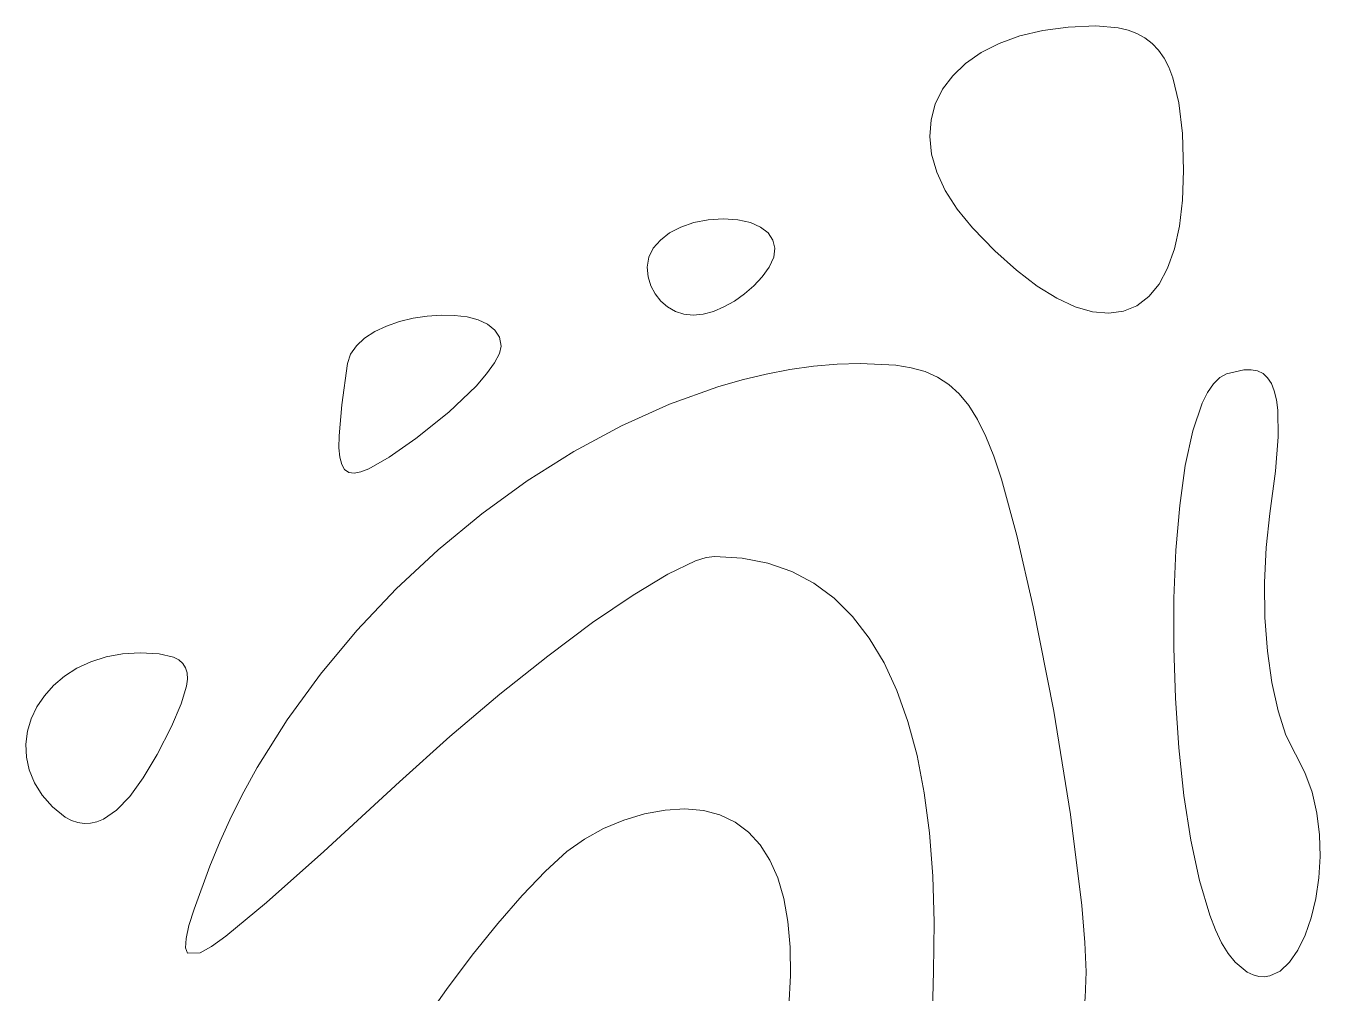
# Model space of a CAD drawing. Header units: millimetres. Extents: x -199 to 251, y -179 to 271.
# Drawn here: x -42.09 to -23.51, y -81.64 to -67.75 of the extents above; entities that cross this region are included whole.
import ezdxf

# ---------------------------------------------------------------- set-up
doc = ezdxf.new("R2010")
doc.units = ezdxf.units.MM
doc.header["$MEASUREMENT"] = 0
doc.layers.add('Camada 1', color=7, linetype='Continuous')

msp = doc.modelspace()

# ---------------------------------------------------------------- linework, layer by layer
at = {"layer": 'Camada 1', "color": 250, "lineweight": 18}
for points, knots in [([(-26.7743, -71.8523), (-26.7743, -71.8523), (-26.5426, -71.8733), (-26.5426, -71.8733), (-26.5426, -71.8733), (-26.5426, -71.8733), (-26.3301, -71.8437), (-26.3301, -71.8437), (-26.3301, -71.8437), (-26.3301, -71.8437), (-26.1382, -71.7637), (-26.1382, -71.7637), (-26.1382, -71.7637), (-26.1382, -71.7637), (-25.968, -71.6338), (-25.968, -71.6338), (-25.968, -71.6338), (-25.968, -71.6338), (-25.8206, -71.4542), (-25.8206, -71.4542), (-25.8206, -71.4542), (-25.8206, -71.4542), (-25.6973, -71.2254), (-25.6973, -71.2254), (-25.6973, -71.2254), (-25.6973, -71.2254), (-25.5994, -70.9475), (-25.5994, -70.9475), (-25.5994, -70.9475), (-25.5994, -70.9475), (-25.5278, -70.6209), (-25.5278, -70.6209), (-25.5278, -70.6209), (-25.5278, -70.6209), (-25.4841, -70.246), (-25.4841, -70.246), (-25.4841, -70.246), (-25.4841, -70.246), (-25.4692, -69.823), (-25.4692, -69.823), (-25.4692, -69.823), (-25.4692, -69.823), (-25.4851, -69.292), (-25.4851, -69.292), (-25.4851, -69.292), (-25.4851, -69.292), (-25.5349, -68.8492), (-25.5349, -68.8492), (-25.5349, -68.8492), (-25.5349, -68.8492), (-25.6218, -68.4894), (-25.6218, -68.4894), (-25.6218, -68.4894), (-25.6218, -68.4894), (-25.6803, -68.3389), (-25.6803, -68.3389), (-25.6803, -68.3389), (-25.6803, -68.3389), (-25.7493, -68.2071), (-25.7493, -68.2071), (-25.7493, -68.2071), (-25.7493, -68.2071), (-25.8292, -68.0934), (-25.8292, -68.0934), (-25.8292, -68.0934), (-25.8292, -68.0934), (-25.9205, -67.997), (-25.9205, -67.997), (-25.9205, -67.997), (-25.9205, -67.997), (-26.0235, -67.9173), (-26.0235, -67.9173), (-26.0235, -67.9173), (-26.0235, -67.9173), (-26.1387, -67.8536), (-26.1387, -67.8536), (-26.1387, -67.8536), (-26.1387, -67.8536), (-26.2665, -67.8052), (-26.2665, -67.8052), (-26.2665, -67.8052), (-26.2665, -67.8052), (-26.4072, -67.7715), (-26.4072, -67.7715), (-26.4072, -67.7715), (-26.4072, -67.7715), (-26.7293, -67.7454), (-26.7293, -67.7454), (-26.7293, -67.7454), (-26.7293, -67.7454), (-27.1247, -67.7621), (-27.1247, -67.7621), (-27.1247, -67.7621), (-27.1247, -67.7621), (-27.4884, -67.811), (-27.4884, -67.811), (-27.4884, -67.811), (-27.4884, -67.811), (-27.819, -67.8899), (-27.819, -67.8899), (-27.819, -67.8899), (-27.819, -67.8899), (-28.1152, -67.9964), (-28.1152, -67.9964), (-28.1152, -67.9964), (-28.1152, -67.9964), (-28.3758, -68.1286), (-28.3758, -68.1286), (-28.3758, -68.1286), (-28.3758, -68.1286), (-28.5992, -68.2841), (-28.5992, -68.2841), (-28.5992, -68.2841), (-28.5992, -68.2841), (-28.7842, -68.4608), (-28.7842, -68.4608), (-28.7842, -68.4608), (-28.7842, -68.4608), (-28.9296, -68.6565), (-28.9296, -68.6565), (-28.9296, -68.6565), (-28.9296, -68.6565), (-29.0338, -68.8691), (-29.0338, -68.8691), (-29.0338, -68.8691), (-29.0338, -68.8691), (-29.0956, -69.0962), (-29.0956, -69.0962), (-29.0956, -69.0962), (-29.0956, -69.0962), (-29.1137, -69.3358), (-29.1137, -69.3358), (-29.1137, -69.3358), (-29.1137, -69.3358), (-29.0866, -69.5857), (-29.0866, -69.5857), (-29.0866, -69.5857), (-29.0866, -69.5857), (-29.0132, -69.8438), (-29.0132, -69.8438), (-29.0132, -69.8438), (-29.0132, -69.8438), (-28.8921, -70.1076), (-28.8921, -70.1076), (-28.8921, -70.1076), (-28.8921, -70.1076), (-28.7218, -70.3753), (-28.7218, -70.3753), (-28.7218, -70.3753), (-28.7218, -70.3753), (-28.5011, -70.6444), (-28.5011, -70.6444), (-28.5011, -70.6444), (-28.5011, -70.6444), (-28.1792, -70.9761), (-28.1792, -70.9761), (-28.1792, -70.9761), (-28.1792, -70.9761), (-27.8694, -71.2553), (-27.8694, -71.2553), (-27.8694, -71.2553), (-27.8694, -71.2553), (-27.5727, -71.4821), (-27.5727, -71.4821), (-27.5727, -71.4821), (-27.5727, -71.4821), (-27.2905, -71.657), (-27.2905, -71.657), (-27.2905, -71.657), (-27.2905, -71.657), (-27.0239, -71.7803), (-27.0239, -71.7803), (-27.0239, -71.7803), (-27.0239, -71.7803), (-26.7743, -71.8523), (-26.7743, -71.8523)], [0, 0, 0, 0, 0.0222222, 0.0222222, 0.0222222, 0.0222222, 0.0444444, 0.0444444, 0.0444444, 0.0444444, 0.0666667, 0.0666667, 0.0666667, 0.0666667, 0.0888889, 0.0888889, 0.0888889, 0.0888889, 0.1111111, 0.1111111, 0.1111111, 0.1111111, 0.1333333, 0.1333333, 0.1333333, 0.1333333, 0.1555556, 0.1555556, 0.1555556, 0.1555556, 0.1777778, 0.1777778, 0.1777778, 0.1777778, 0.2, 0.2, 0.2, 0.2, 0.2222222, 0.2222222, 0.2222222, 0.2222222, 0.2444444, 0.2444444, 0.2444444, 0.2444444, 0.2666667, 0.2666667, 0.2666667, 0.2666667, 0.2888889, 0.2888889, 0.2888889, 0.2888889, 0.3111111, 0.3111111, 0.3111111, 0.3111111, 0.3333333, 0.3333333, 0.3333333, 0.3333333, 0.3555556, 0.3555556, 0.3555556, 0.3555556, 0.3777778, 0.3777778, 0.3777778, 0.3777778, 0.4, 0.4, 0.4, 0.4, 0.4222222, 0.4222222, 0.4222222, 0.4222222, 0.4444444, 0.4444444, 0.4444444, 0.4444444, 0.4666667, 0.4666667, 0.4666667, 0.4666667, 0.4888889, 0.4888889, 0.4888889, 0.4888889, 0.5111111, 0.5111111, 0.5111111, 0.5111111, 0.5333333, 0.5333333, 0.5333333, 0.5333333, 0.5555556, 0.5555556, 0.5555556, 0.5555556, 0.5777778, 0.5777778, 0.5777778, 0.5777778, 0.6, 0.6, 0.6, 0.6, 0.6222222, 0.6222222, 0.6222222, 0.6222222, 0.6444444, 0.6444444, 0.6444444, 0.6444444, 0.6666667, 0.6666667, 0.6666667, 0.6666667, 0.6888889, 0.6888889, 0.6888889, 0.6888889, 0.7111111, 0.7111111, 0.7111111, 0.7111111, 0.7333333, 0.7333333, 0.7333333, 0.7333333, 0.7555556, 0.7555556, 0.7555556, 0.7555556, 0.7777778, 0.7777778, 0.7777778, 0.7777778, 0.8, 0.8, 0.8, 0.8, 0.8222222, 0.8222222, 0.8222222, 0.8222222, 0.8444444, 0.8444444, 0.8444444, 0.8444444, 0.8666667, 0.8666667, 0.8666667, 0.8666667, 0.8888889, 0.8888889, 0.8888889, 0.8888889, 0.9111111, 0.9111111, 0.9111111, 0.9111111, 0.9333333, 0.9333333, 0.9333333, 0.9333333, 0.9555556, 0.9555556, 0.9555556, 0.9555556, 1, 1, 1, 1]), ([(-32.3696, -71.8866), (-32.3696, -71.8866), (-32.2208, -71.8461), (-32.2208, -71.8461), (-32.2208, -71.8461), (-32.2208, -71.8461), (-32.069, -71.782), (-32.069, -71.782), (-32.069, -71.782), (-32.069, -71.782), (-31.9185, -71.6973), (-31.9185, -71.6973), (-31.9185, -71.6973), (-31.9185, -71.6973), (-31.7738, -71.5947), (-31.7738, -71.5947), (-31.7738, -71.5947), (-31.7738, -71.5947), (-31.6395, -71.4771), (-31.6395, -71.4771), (-31.6395, -71.4771), (-31.6395, -71.4771), (-31.5198, -71.3473), (-31.5198, -71.3473), (-31.5198, -71.3473), (-31.5198, -71.3473), (-31.4195, -71.2081), (-31.4195, -71.2081), (-31.4195, -71.2081), (-31.4195, -71.2081), (-31.3549, -71.069), (-31.3549, -71.069), (-31.3549, -71.069), (-31.3549, -71.069), (-31.3376, -70.9392), (-31.3376, -70.9392), (-31.3376, -70.9392), (-31.3376, -70.9392), (-31.3652, -70.8217), (-31.3652, -70.8217), (-31.3652, -70.8217), (-31.3652, -70.8217), (-31.4347, -70.719), (-31.4347, -70.719), (-31.4347, -70.719), (-31.4347, -70.719), (-31.5434, -70.6343), (-31.5434, -70.6343), (-31.5434, -70.6343), (-31.5434, -70.6343), (-31.6887, -70.5702), (-31.6887, -70.5702), (-31.6887, -70.5702), (-31.6887, -70.5702), (-31.8679, -70.5297), (-31.8679, -70.5297), (-31.8679, -70.5297), (-31.8679, -70.5297), (-32.0782, -70.5156), (-32.0782, -70.5156), (-32.0782, -70.5156), (-32.0782, -70.5156), (-32.2974, -70.5297), (-32.2974, -70.5297), (-32.2974, -70.5297), (-32.2974, -70.5297), (-32.5019, -70.5702), (-32.5019, -70.5702), (-32.5019, -70.5702), (-32.5019, -70.5702), (-32.6872, -70.6343), (-32.6872, -70.6343), (-32.6872, -70.6343), (-32.6872, -70.6343), (-32.8489, -70.719), (-32.8489, -70.719), (-32.8489, -70.719), (-32.8489, -70.719), (-32.9825, -70.8217), (-32.9825, -70.8217), (-32.9825, -70.8217), (-32.9825, -70.8217), (-33.0834, -70.9392), (-33.0834, -70.9392), (-33.0834, -70.9392), (-33.0834, -70.9392), (-33.1473, -71.069), (-33.1473, -71.069), (-33.1473, -71.069), (-33.1473, -71.069), (-33.1696, -71.2081), (-33.1696, -71.2081), (-33.1696, -71.2081), (-33.1696, -71.2081), (-33.1561, -71.3473), (-33.1561, -71.3473), (-33.1561, -71.3473), (-33.1561, -71.3473), (-33.1177, -71.4771), (-33.1177, -71.4771), (-33.1177, -71.4771), (-33.1177, -71.4771), (-33.0568, -71.5947), (-33.0568, -71.5947), (-33.0568, -71.5947), (-33.0568, -71.5947), (-32.9762, -71.6973), (-32.9762, -71.6973), (-32.9762, -71.6973), (-32.9762, -71.6973), (-32.8787, -71.782), (-32.8787, -71.782), (-32.8787, -71.782), (-32.8787, -71.782), (-32.7668, -71.8461), (-32.7668, -71.8461), (-32.7668, -71.8461), (-32.7668, -71.8461), (-32.6432, -71.8866), (-32.6432, -71.8866), (-32.6432, -71.8866), (-32.6432, -71.8866), (-32.5108, -71.9007), (-32.5108, -71.9007), (-32.5108, -71.9007), (-32.5108, -71.9007), (-32.3696, -71.8866), (-32.3696, -71.8866)], [0, 0, 0, 0, 0.030303, 0.030303, 0.030303, 0.030303, 0.0606061, 0.0606061, 0.0606061, 0.0606061, 0.0909091, 0.0909091, 0.0909091, 0.0909091, 0.1212121, 0.1212121, 0.1212121, 0.1212121, 0.1515152, 0.1515152, 0.1515152, 0.1515152, 0.1818182, 0.1818182, 0.1818182, 0.1818182, 0.2121212, 0.2121212, 0.2121212, 0.2121212, 0.2424242, 0.2424242, 0.2424242, 0.2424242, 0.2727273, 0.2727273, 0.2727273, 0.2727273, 0.3030303, 0.3030303, 0.3030303, 0.3030303, 0.3333333, 0.3333333, 0.3333333, 0.3333333, 0.3636364, 0.3636364, 0.3636364, 0.3636364, 0.3939394, 0.3939394, 0.3939394, 0.3939394, 0.4242424, 0.4242424, 0.4242424, 0.4242424, 0.4545455, 0.4545455, 0.4545455, 0.4545455, 0.4848485, 0.4848485, 0.4848485, 0.4848485, 0.5151515, 0.5151515, 0.5151515, 0.5151515, 0.5454545, 0.5454545, 0.5454545, 0.5454545, 0.5757576, 0.5757576, 0.5757576, 0.5757576, 0.6060606, 0.6060606, 0.6060606, 0.6060606, 0.6363636, 0.6363636, 0.6363636, 0.6363636, 0.6666667, 0.6666667, 0.6666667, 0.6666667, 0.6969697, 0.6969697, 0.6969697, 0.6969697, 0.7272727, 0.7272727, 0.7272727, 0.7272727, 0.7575758, 0.7575758, 0.7575758, 0.7575758, 0.7878788, 0.7878788, 0.7878788, 0.7878788, 0.8181818, 0.8181818, 0.8181818, 0.8181818, 0.8484848, 0.8484848, 0.8484848, 0.8484848, 0.8787879, 0.8787879, 0.8787879, 0.8787879, 0.9090909, 0.9090909, 0.9090909, 0.9090909, 0.9393939, 0.9393939, 0.9393939, 0.9393939, 1, 1, 1, 1]), ([(-35.2697, -72.344), (-35.2697, -72.344), (-35.2932, -72.2175), (-35.2932, -72.2175), (-35.2932, -72.2175), (-35.2932, -72.2175), (-35.3598, -72.1132), (-35.3598, -72.1132), (-35.3598, -72.1132), (-35.3598, -72.1132), (-35.4635, -72.0303), (-35.4635, -72.0303), (-35.4635, -72.0303), (-35.4635, -72.0303), (-35.5983, -71.9681), (-35.5983, -71.9681), (-35.5983, -71.9681), (-35.5983, -71.9681), (-35.7583, -71.926), (-35.7583, -71.926), (-35.7583, -71.926), (-35.7583, -71.926), (-35.9375, -71.9032), (-35.9375, -71.9032), (-35.9375, -71.9032), (-35.9375, -71.9032), (-36.13, -71.8991), (-36.13, -71.8991), (-36.13, -71.8991), (-36.13, -71.8991), (-36.3297, -71.9131), (-36.3297, -71.9131), (-36.3297, -71.9131), (-36.3297, -71.9131), (-36.5308, -71.9445), (-36.5308, -71.9445), (-36.5308, -71.9445), (-36.5308, -71.9445), (-36.7273, -71.9924), (-36.7273, -71.9924), (-36.7273, -71.9924), (-36.7273, -71.9924), (-36.9131, -72.0564), (-36.9131, -72.0564), (-36.9131, -72.0564), (-36.9131, -72.0564), (-37.0824, -72.1358), (-37.0824, -72.1358), (-37.0824, -72.1358), (-37.0824, -72.1358), (-37.2292, -72.2299), (-37.2292, -72.2299), (-37.2292, -72.2299), (-37.2292, -72.2299), (-37.3475, -72.3379), (-37.3475, -72.3379), (-37.3475, -72.3379), (-37.3475, -72.3379), (-37.4314, -72.4592), (-37.4314, -72.4592), (-37.4314, -72.4592), (-37.4314, -72.4592), (-37.4748, -72.5933), (-37.4748, -72.5933), (-37.4748, -72.5933), (-37.4748, -72.5933), (-37.5577, -73.1881), (-37.5577, -73.1881), (-37.5577, -73.1881), (-37.5577, -73.1881), (-37.5974, -73.6344), (-37.5974, -73.6344), (-37.5974, -73.6344), (-37.5974, -73.6344), (-37.5987, -73.8046), (-37.5987, -73.8046), (-37.5987, -73.8046), (-37.5987, -73.8046), (-37.5862, -73.9408), (-37.5862, -73.9408), (-37.5862, -73.9408), (-37.5862, -73.9408), (-37.5591, -74.0442), (-37.5591, -74.0442), (-37.5591, -74.0442), (-37.5591, -74.0442), (-37.5164, -74.1159), (-37.5164, -74.1159), (-37.5164, -74.1159), (-37.5164, -74.1159), (-37.457, -74.1568), (-37.457, -74.1568), (-37.457, -74.1568), (-37.457, -74.1568), (-37.3801, -74.1681), (-37.3801, -74.1681), (-37.3801, -74.1681), (-37.3801, -74.1681), (-37.2846, -74.1508), (-37.2846, -74.1508), (-37.2846, -74.1508), (-37.2846, -74.1508), (-37.1696, -74.106), (-37.1696, -74.106), (-37.1696, -74.106), (-37.1696, -74.106), (-36.877, -73.9381), (-36.877, -73.9381), (-36.877, -73.9381), (-36.877, -73.9381), (-36.4948, -73.673), (-36.4948, -73.673), (-36.4948, -73.673), (-36.4948, -73.673), (-36.0192, -73.2939), (-36.0192, -73.2939), (-36.0192, -73.2939), (-36.0192, -73.2939), (-35.6297, -72.9171), (-35.6297, -72.9171), (-35.6297, -72.9171), (-35.6297, -72.9171), (-35.4798, -72.743), (-35.4798, -72.743), (-35.4798, -72.743), (-35.4798, -72.743), (-35.3664, -72.5859), (-35.3664, -72.5859), (-35.3664, -72.5859), (-35.3664, -72.5859), (-35.2947, -72.4511), (-35.2947, -72.4511), (-35.2947, -72.4511), (-35.2947, -72.4511), (-35.2697, -72.344), (-35.2697, -72.344)], [0, 0, 0, 0, 0.0285714, 0.0285714, 0.0285714, 0.0285714, 0.0571429, 0.0571429, 0.0571429, 0.0571429, 0.0857143, 0.0857143, 0.0857143, 0.0857143, 0.1142857, 0.1142857, 0.1142857, 0.1142857, 0.1428571, 0.1428571, 0.1428571, 0.1428571, 0.1714286, 0.1714286, 0.1714286, 0.1714286, 0.2, 0.2, 0.2, 0.2, 0.2285714, 0.2285714, 0.2285714, 0.2285714, 0.2571429, 0.2571429, 0.2571429, 0.2571429, 0.2857143, 0.2857143, 0.2857143, 0.2857143, 0.3142857, 0.3142857, 0.3142857, 0.3142857, 0.3428571, 0.3428571, 0.3428571, 0.3428571, 0.3714286, 0.3714286, 0.3714286, 0.3714286, 0.4, 0.4, 0.4, 0.4, 0.4285714, 0.4285714, 0.4285714, 0.4285714, 0.4571429, 0.4571429, 0.4571429, 0.4571429, 0.4857143, 0.4857143, 0.4857143, 0.4857143, 0.5142857, 0.5142857, 0.5142857, 0.5142857, 0.5428571, 0.5428571, 0.5428571, 0.5428571, 0.5714286, 0.5714286, 0.5714286, 0.5714286, 0.6, 0.6, 0.6, 0.6, 0.6285714, 0.6285714, 0.6285714, 0.6285714, 0.6571429, 0.6571429, 0.6571429, 0.6571429, 0.6857143, 0.6857143, 0.6857143, 0.6857143, 0.7142857, 0.7142857, 0.7142857, 0.7142857, 0.7428571, 0.7428571, 0.7428571, 0.7428571, 0.7714286, 0.7714286, 0.7714286, 0.7714286, 0.8, 0.8, 0.8, 0.8, 0.8285714, 0.8285714, 0.8285714, 0.8285714, 0.8571429, 0.8571429, 0.8571429, 0.8571429, 0.8857143, 0.8857143, 0.8857143, 0.8857143, 0.9142857, 0.9142857, 0.9142857, 0.9142857, 0.9428571, 0.9428571, 0.9428571, 0.9428571, 1, 1, 1, 1]), ([(-29.1811, -72.7104), (-29.1811, -72.7104), (-29.3799, -72.6544), (-29.3799, -72.6544), (-29.3799, -72.6544), (-29.3799, -72.6544), (-29.6, -72.6183), (-29.6, -72.6183), (-29.6, -72.6183), (-29.6, -72.6183), (-30.1126, -72.5933), (-30.1126, -72.5933), (-30.1126, -72.5933), (-30.1126, -72.5933), (-30.4449, -72.603), (-30.4449, -72.603), (-30.4449, -72.603), (-30.4449, -72.603), (-30.7814, -72.6319), (-30.7814, -72.6319), (-30.7814, -72.6319), (-30.7814, -72.6319), (-31.1214, -72.6794), (-31.1214, -72.6794), (-31.1214, -72.6794), (-31.1214, -72.6794), (-31.4641, -72.7449), (-31.4641, -72.7449), (-31.4641, -72.7449), (-31.4641, -72.7449), (-31.8089, -72.8281), (-31.8089, -72.8281), (-31.8089, -72.8281), (-31.8089, -72.8281), (-32.1551, -72.9282), (-32.1551, -72.9282), (-32.1551, -72.9282), (-32.1551, -72.9282), (-32.8491, -73.1777), (-32.8491, -73.1777), (-32.8491, -73.1777), (-32.8491, -73.1777), (-33.5407, -73.4891), (-33.5407, -73.4891), (-33.5407, -73.4891), (-33.5407, -73.4891), (-34.2246, -73.8583), (-34.2246, -73.8583), (-34.2246, -73.8583), (-34.2246, -73.8583), (-34.8953, -74.2812), (-34.8953, -74.2812), (-34.8953, -74.2812), (-34.8953, -74.2812), (-35.5475, -74.7534), (-35.5475, -74.7534), (-35.5475, -74.7534), (-35.5475, -74.7534), (-36.1758, -75.2712), (-36.1758, -75.2712), (-36.1758, -75.2712), (-36.1758, -75.2712), (-36.7748, -75.83), (-36.7748, -75.83), (-36.7748, -75.83), (-36.7748, -75.83), (-37.3392, -76.4258), (-37.3392, -76.4258), (-37.3392, -76.4258), (-37.3392, -76.4258), (-37.8636, -77.0545), (-37.8636, -77.0545), (-37.8636, -77.0545), (-37.8636, -77.0545), (-38.3425, -77.7118), (-38.3425, -77.7118), (-38.3425, -77.7118), (-38.3425, -77.7118), (-38.7707, -78.3938), (-38.7707, -78.3938), (-38.7707, -78.3938), (-38.7707, -78.3938), (-38.964, -78.7427), (-38.964, -78.7427), (-38.964, -78.7427), (-38.964, -78.7427), (-39.1426, -79.0961), (-39.1426, -79.0961), (-39.1426, -79.0961), (-39.1426, -79.0961), (-39.3059, -79.4536), (-39.3059, -79.4536), (-39.3059, -79.4536), (-39.3059, -79.4536), (-39.4531, -79.8146), (-39.4531, -79.8146), (-39.4531, -79.8146), (-39.4531, -79.8146), (-39.6787, -80.4307), (-39.6787, -80.4307), (-39.6787, -80.4307), (-39.6787, -80.4307), (-39.7518, -80.6659), (-39.7518, -80.6659), (-39.7518, -80.6659), (-39.7518, -80.6659), (-39.7941, -80.8505), (-39.7941, -80.8505), (-39.7941, -80.8505), (-39.7941, -80.8505), (-39.8023, -80.9831), (-39.8023, -80.9831), (-39.8023, -80.9831), (-39.8023, -80.9831), (-39.7734, -81.0624), (-39.7734, -81.0624), (-39.7734, -81.0624), (-39.7734, -81.0624), (-39.591, -81.0548), (-39.591, -81.0548), (-39.591, -81.0548), (-39.591, -81.0548), (-39.431, -80.9652), (-39.431, -80.9652), (-39.431, -80.9652), (-39.431, -80.9652), (-39.221, -80.8165), (-39.221, -80.8165), (-39.221, -80.8165), (-39.221, -80.8165), (-38.6379, -80.3359), (-38.6379, -80.3359), (-38.6379, -80.3359), (-38.6379, -80.3359), (-37.8159, -79.6015), (-37.8159, -79.6015), (-37.8159, -79.6015), (-37.8159, -79.6015), (-36.7293, -78.6019), (-36.7293, -78.6019), (-36.7293, -78.6019), (-36.7293, -78.6019), (-36.0051, -77.9513), (-36.0051, -77.9513), (-36.0051, -77.9513), (-36.0051, -77.9513), (-35.289, -77.3445), (-35.289, -77.3445), (-35.289, -77.3445), (-35.289, -77.3445), (-34.5995, -76.7945), (-34.5995, -76.7945), (-34.5995, -76.7945), (-34.5995, -76.7945), (-33.9551, -76.3147), (-33.9551, -76.3147), (-33.9551, -76.3147), (-33.9551, -76.3147), (-33.3742, -75.9185), (-33.3742, -75.9185), (-33.3742, -75.9185), (-33.3742, -75.9185), (-32.8757, -75.6191), (-32.8757, -75.6191), (-32.8757, -75.6191), (-32.8757, -75.6191), (-32.4778, -75.4296), (-32.4778, -75.4296), (-32.4778, -75.4296), (-32.4778, -75.4296), (-32.3225, -75.3803), (-32.3225, -75.3803), (-32.3225, -75.3803), (-32.3225, -75.3803), (-32.1994, -75.3635), (-32.1994, -75.3635), (-32.1994, -75.3635), (-32.1994, -75.3635), (-31.8057, -75.3879), (-31.8057, -75.3879), (-31.8057, -75.3879), (-31.8057, -75.3879), (-31.4372, -75.4607), (-31.4372, -75.4607), (-31.4372, -75.4607), (-31.4372, -75.4607), (-31.0943, -75.5816), (-31.0943, -75.5816), (-31.0943, -75.5816), (-31.0943, -75.5816), (-30.7772, -75.7501), (-30.7772, -75.7501), (-30.7772, -75.7501), (-30.7772, -75.7501), (-30.4859, -75.9657), (-30.4859, -75.9657), (-30.4859, -75.9657), (-30.4859, -75.9657), (-30.2209, -76.228), (-30.2209, -76.228), (-30.2209, -76.228), (-30.2209, -76.228), (-29.9822, -76.5366), (-29.9822, -76.5366), (-29.9822, -76.5366), (-29.9822, -76.5366), (-29.7703, -76.891), (-29.7703, -76.891), (-29.7703, -76.891), (-29.7703, -76.891), (-29.5852, -77.2908), (-29.5852, -77.2908), (-29.5852, -77.2908), (-29.5852, -77.2908), (-29.4273, -77.7356), (-29.4273, -77.7356), (-29.4273, -77.7356), (-29.4273, -77.7356), (-29.2966, -78.2249), (-29.2966, -78.2249), (-29.2966, -78.2249), (-29.2966, -78.2249), (-29.1936, -78.7583), (-29.1936, -78.7583), (-29.1936, -78.7583), (-29.1936, -78.7583), (-29.1184, -79.3353), (-29.1184, -79.3353), (-29.1184, -79.3353), (-29.1184, -79.3353), (-29.0712, -79.9555), (-29.0712, -79.9555), (-29.0712, -79.9555), (-29.0712, -79.9555), (-29.0523, -80.6185), (-29.0523, -80.6185), (-29.0523, -80.6185), (-29.0523, -80.6185), (-29.0618, -81.3237), (-29.0618, -81.3237), (-29.0618, -81.3237), (-29.0618, -81.3237), (-29.0786, -82.0855), (-29.0786, -82.0855), (-29.0786, -82.0855), (-29.0786, -82.0855), (-29.0784, -82.812), (-29.0784, -82.812), (-29.0784, -82.812), (-29.0784, -82.812), (-29.0624, -83.486), (-29.0624, -83.486), (-29.0624, -83.486), (-29.0624, -83.486), (-29.0316, -84.0905), (-29.0316, -84.0905), (-29.0316, -84.0905), (-29.0316, -84.0905), (-28.9873, -84.6085), (-28.9873, -84.6085), (-28.9873, -84.6085), (-28.9873, -84.6085), (-28.9306, -85.023), (-28.9306, -85.023), (-28.9306, -85.023), (-28.9306, -85.023), (-28.8626, -85.317), (-28.8626, -85.317), (-28.8626, -85.317), (-28.8626, -85.317), (-28.8248, -85.4135), (-28.8248, -85.4135), (-28.8248, -85.4135), (-28.8248, -85.4135), (-28.7846, -85.4735), (-28.7846, -85.4735), (-28.7846, -85.4735), (-28.7846, -85.4735), (-28.7246, -85.521), (-28.7246, -85.521), (-28.7246, -85.521), (-28.7246, -85.521), (-28.6609, -85.5493), (-28.6609, -85.5493), (-28.6609, -85.5493), (-28.6609, -85.5493), (-28.5941, -85.5591), (-28.5941, -85.5591), (-28.5941, -85.5591), (-28.5941, -85.5591), (-28.5244, -85.5513), (-28.5244, -85.5513), (-28.5244, -85.5513), (-28.5244, -85.5513), (-28.3777, -85.4857), (-28.3777, -85.4857), (-28.3777, -85.4857), (-28.3777, -85.4857), (-28.224, -85.3588), (-28.224, -85.3588), (-28.224, -85.3588), (-28.224, -85.3588), (-28.0658, -85.1768), (-28.0658, -85.1768), (-28.0658, -85.1768), (-28.0658, -85.1768), (-27.9063, -84.9461), (-27.9063, -84.9461), (-27.9063, -84.9461), (-27.9063, -84.9461), (-27.7483, -84.6727), (-27.7483, -84.6727), (-27.7483, -84.6727), (-27.7483, -84.6727), (-27.5946, -84.3632), (-27.5946, -84.3632), (-27.5946, -84.3632), (-27.5946, -84.3632), (-27.4482, -84.0235), (-27.4482, -84.0235), (-27.4482, -84.0235), (-27.4482, -84.0235), (-27.3119, -83.6601), (-27.3119, -83.6601), (-27.3119, -83.6601), (-27.3119, -83.6601), (-27.1887, -83.2791), (-27.1887, -83.2791), (-27.1887, -83.2791), (-27.1887, -83.2791), (-27.0815, -82.8868), (-27.0815, -82.8868), (-27.0815, -82.8868), (-27.0815, -82.8868), (-26.9929, -82.4895), (-26.9929, -82.4895), (-26.9929, -82.4895), (-26.9929, -82.4895), (-26.9262, -82.0934), (-26.9262, -82.0934), (-26.9262, -82.0934), (-26.9262, -82.0934), (-26.884, -81.7048), (-26.884, -81.7048), (-26.884, -81.7048), (-26.884, -81.7048), (-26.8693, -81.3299), (-26.8693, -81.3299), (-26.8693, -81.3299), (-26.8693, -81.3299), (-26.8847, -80.9085), (-26.8847, -80.9085), (-26.8847, -80.9085), (-26.8847, -80.9085), (-26.9291, -80.3773), (-26.9291, -80.3773), (-26.9291, -80.3773), (-26.9291, -80.3773), (-27.0919, -79.0718), (-27.0919, -79.0718), (-27.0919, -79.0718), (-27.0919, -79.0718), (-27.333, -77.5853), (-27.333, -77.5853), (-27.333, -77.5853), (-27.333, -77.5853), (-27.6274, -76.09), (-27.6274, -76.09), (-27.6274, -76.09), (-27.6274, -76.09), (-27.8623, -75.0633), (-27.8623, -75.0633), (-27.8623, -75.0633), (-27.8623, -75.0633), (-28.0827, -74.2558), (-28.0827, -74.2558), (-28.0827, -74.2558), (-28.0827, -74.2558), (-28.1932, -73.9263), (-28.1932, -73.9263), (-28.1932, -73.9263), (-28.1932, -73.9263), (-28.3069, -73.6421), (-28.3069, -73.6421), (-28.3069, -73.6421), (-28.3069, -73.6421), (-28.4259, -73.4), (-28.4259, -73.4), (-28.4259, -73.4), (-28.4259, -73.4), (-28.5526, -73.1969), (-28.5526, -73.1969), (-28.5526, -73.1969), (-28.5526, -73.1969), (-28.6892, -73.0295), (-28.6892, -73.0295), (-28.6892, -73.0295), (-28.6892, -73.0295), (-28.838, -72.8947), (-28.838, -72.8947), (-28.838, -72.8947), (-28.838, -72.8947), (-29.0012, -72.7894), (-29.0012, -72.7894), (-29.0012, -72.7894), (-29.0012, -72.7894), (-29.1811, -72.7104), (-29.1811, -72.7104)], [0, 0, 0, 0, 0.0097087, 0.0097087, 0.0097087, 0.0097087, 0.0194175, 0.0194175, 0.0194175, 0.0194175, 0.0291262, 0.0291262, 0.0291262, 0.0291262, 0.038835, 0.038835, 0.038835, 0.038835, 0.0485437, 0.0485437, 0.0485437, 0.0485437, 0.0582524, 0.0582524, 0.0582524, 0.0582524, 0.0679612, 0.0679612, 0.0679612, 0.0679612, 0.0776699, 0.0776699, 0.0776699, 0.0776699, 0.0873786, 0.0873786, 0.0873786, 0.0873786, 0.0970874, 0.0970874, 0.0970874, 0.0970874, 0.1067961, 0.1067961, 0.1067961, 0.1067961, 0.1165049, 0.1165049, 0.1165049, 0.1165049, 0.1262136, 0.1262136, 0.1262136, 0.1262136, 0.1359223, 0.1359223, 0.1359223, 0.1359223, 0.1456311, 0.1456311, 0.1456311, 0.1456311, 0.1553398, 0.1553398, 0.1553398, 0.1553398, 0.1650485, 0.1650485, 0.1650485, 0.1650485, 0.1747573, 0.1747573, 0.1747573, 0.1747573, 0.184466, 0.184466, 0.184466, 0.184466, 0.1941748, 0.1941748, 0.1941748, 0.1941748, 0.2038835, 0.2038835, 0.2038835, 0.2038835, 0.2135922, 0.2135922, 0.2135922, 0.2135922, 0.223301, 0.223301, 0.223301, 0.223301, 0.2330097, 0.2330097, 0.2330097, 0.2330097, 0.2427184, 0.2427184, 0.2427184, 0.2427184, 0.2524272, 0.2524272, 0.2524272, 0.2524272, 0.2621359, 0.2621359, 0.2621359, 0.2621359, 0.2718447, 0.2718447, 0.2718447, 0.2718447, 0.2815534, 0.2815534, 0.2815534, 0.2815534, 0.2912621, 0.2912621, 0.2912621, 0.2912621, 0.3009709, 0.3009709, 0.3009709, 0.3009709, 0.3106796, 0.3106796, 0.3106796, 0.3106796, 0.3203883, 0.3203883, 0.3203883, 0.3203883, 0.3300971, 0.3300971, 0.3300971, 0.3300971, 0.3398058, 0.3398058, 0.3398058, 0.3398058, 0.3495146, 0.3495146, 0.3495146, 0.3495146, 0.3592233, 0.3592233, 0.3592233, 0.3592233, 0.368932, 0.368932, 0.368932, 0.368932, 0.3786408, 0.3786408, 0.3786408, 0.3786408, 0.3883495, 0.3883495, 0.3883495, 0.3883495, 0.3980583, 0.3980583, 0.3980583, 0.3980583, 0.407767, 0.407767, 0.407767, 0.407767, 0.4174757, 0.4174757, 0.4174757, 0.4174757, 0.4271845, 0.4271845, 0.4271845, 0.4271845, 0.4368932, 0.4368932, 0.4368932, 0.4368932, 0.4466019, 0.4466019, 0.4466019, 0.4466019, 0.4563107, 0.4563107, 0.4563107, 0.4563107, 0.4660194, 0.4660194, 0.4660194, 0.4660194, 0.4757282, 0.4757282, 0.4757282, 0.4757282, 0.4854369, 0.4854369, 0.4854369, 0.4854369, 0.4951456, 0.4951456, 0.4951456, 0.4951456, 0.5048544, 0.5048544, 0.5048544, 0.5048544, 0.5145631, 0.5145631, 0.5145631, 0.5145631, 0.5242718, 0.5242718, 0.5242718, 0.5242718, 0.5339806, 0.5339806, 0.5339806, 0.5339806, 0.5436893, 0.5436893, 0.5436893, 0.5436893, 0.5533981, 0.5533981, 0.5533981, 0.5533981, 0.5631068, 0.5631068, 0.5631068, 0.5631068, 0.5728155, 0.5728155, 0.5728155, 0.5728155, 0.5825243, 0.5825243, 0.5825243, 0.5825243, 0.592233, 0.592233, 0.592233, 0.592233, 0.6019417, 0.6019417, 0.6019417, 0.6019417, 0.6116505, 0.6116505, 0.6116505, 0.6116505, 0.6213592, 0.6213592, 0.6213592, 0.6213592, 0.631068, 0.631068, 0.631068, 0.631068, 0.6407767, 0.6407767, 0.6407767, 0.6407767, 0.6504854, 0.6504854, 0.6504854, 0.6504854, 0.6601942, 0.6601942, 0.6601942, 0.6601942, 0.6699029, 0.6699029, 0.6699029, 0.6699029, 0.6796117, 0.6796117, 0.6796117, 0.6796117, 0.6893204, 0.6893204, 0.6893204, 0.6893204, 0.6990291, 0.6990291, 0.6990291, 0.6990291, 0.7087379, 0.7087379, 0.7087379, 0.7087379, 0.7184466, 0.7184466, 0.7184466, 0.7184466, 0.7281553, 0.7281553, 0.7281553, 0.7281553, 0.7378641, 0.7378641, 0.7378641, 0.7378641, 0.7475728, 0.7475728, 0.7475728, 0.7475728, 0.7572816, 0.7572816, 0.7572816, 0.7572816, 0.7669903, 0.7669903, 0.7669903, 0.7669903, 0.776699, 0.776699, 0.776699, 0.776699, 0.7864078, 0.7864078, 0.7864078, 0.7864078, 0.7961165, 0.7961165, 0.7961165, 0.7961165, 0.8058252, 0.8058252, 0.8058252, 0.8058252, 0.815534, 0.815534, 0.815534, 0.815534, 0.8252427, 0.8252427, 0.8252427, 0.8252427, 0.8349515, 0.8349515, 0.8349515, 0.8349515, 0.8446602, 0.8446602, 0.8446602, 0.8446602, 0.8543689, 0.8543689, 0.8543689, 0.8543689, 0.8640777, 0.8640777, 0.8640777, 0.8640777, 0.8737864, 0.8737864, 0.8737864, 0.8737864, 0.8834951, 0.8834951, 0.8834951, 0.8834951, 0.8932039, 0.8932039, 0.8932039, 0.8932039, 0.9029126, 0.9029126, 0.9029126, 0.9029126, 0.9126214, 0.9126214, 0.9126214, 0.9126214, 0.9223301, 0.9223301, 0.9223301, 0.9223301, 0.9320388, 0.9320388, 0.9320388, 0.9320388, 0.9417476, 0.9417476, 0.9417476, 0.9417476, 0.9514563, 0.9514563, 0.9514563, 0.9514563, 0.961165, 0.961165, 0.961165, 0.961165, 0.9708738, 0.9708738, 0.9708738, 0.9708738, 0.9805825, 0.9805825, 0.9805825, 0.9805825, 1, 1, 1, 1]), ([(-24.1119, -73.6484), (-24.1119, -73.6484), (-24.1161, -73.2659), (-24.1161, -73.2659), (-24.1161, -73.2659), (-24.1161, -73.2659), (-24.135, -73.1132), (-24.135, -73.1132), (-24.135, -73.1132), (-24.135, -73.1132), (-24.1652, -72.985), (-24.1652, -72.985), (-24.1652, -72.985), (-24.1652, -72.985), (-24.2072, -72.8806), (-24.2072, -72.8806), (-24.2072, -72.8806), (-24.2072, -72.8806), (-24.2612, -72.7991), (-24.2612, -72.7991), (-24.2612, -72.7991), (-24.2612, -72.7991), (-24.3275, -72.7397), (-24.3275, -72.7397), (-24.3275, -72.7397), (-24.3275, -72.7397), (-24.4062, -72.7014), (-24.4062, -72.7014), (-24.4062, -72.7014), (-24.4062, -72.7014), (-24.4978, -72.6835), (-24.4978, -72.6835), (-24.4978, -72.6835), (-24.4978, -72.6835), (-24.6024, -72.6851), (-24.6024, -72.6851), (-24.6024, -72.6851), (-24.6024, -72.6851), (-24.8518, -72.7436), (-24.8518, -72.7436), (-24.8518, -72.7436), (-24.8518, -72.7436), (-24.9497, -72.7967), (-24.9497, -72.7967), (-24.9497, -72.7967), (-24.9497, -72.7967), (-25.0406, -72.886), (-25.0406, -72.886), (-25.0406, -72.886), (-25.0406, -72.886), (-25.1247, -73.0094), (-25.1247, -73.0094), (-25.1247, -73.0094), (-25.1247, -73.0094), (-25.202, -73.1645), (-25.202, -73.1645), (-25.202, -73.1645), (-25.202, -73.1645), (-25.3362, -73.5608), (-25.3362, -73.5608), (-25.3362, -73.5608), (-25.3362, -73.5608), (-25.4435, -74.0569), (-25.4435, -74.0569), (-25.4435, -74.0569), (-25.4435, -74.0569), (-25.524, -74.6345), (-25.524, -74.6345), (-25.524, -74.6345), (-25.524, -74.6345), (-25.5782, -75.2757), (-25.5782, -75.2757), (-25.5782, -75.2757), (-25.5782, -75.2757), (-25.6063, -75.9622), (-25.6063, -75.9622), (-25.6063, -75.9622), (-25.6063, -75.9622), (-25.6085, -76.676), (-25.6085, -76.676), (-25.6085, -76.676), (-25.6085, -76.676), (-25.5852, -77.3989), (-25.5852, -77.3989), (-25.5852, -77.3989), (-25.5852, -77.3989), (-25.5364, -78.1128), (-25.5364, -78.1128), (-25.5364, -78.1128), (-25.5364, -78.1128), (-25.4627, -78.7997), (-25.4627, -78.7997), (-25.4627, -78.7997), (-25.4627, -78.7997), (-25.3641, -79.4412), (-25.3641, -79.4412), (-25.3641, -79.4412), (-25.3641, -79.4412), (-25.241, -80.0195), (-25.241, -80.0195), (-25.241, -80.0195), (-25.241, -80.0195), (-25.0936, -80.5162), (-25.0936, -80.5162), (-25.0936, -80.5162), (-25.0936, -80.5162), (-25.0109, -80.7284), (-25.0109, -80.7284), (-25.0109, -80.7284), (-25.0109, -80.7284), (-24.9222, -80.9134), (-24.9222, -80.9134), (-24.9222, -80.9134), (-24.9222, -80.9134), (-24.8276, -81.0689), (-24.8276, -81.0689), (-24.8276, -81.0689), (-24.8276, -81.0689), (-24.7272, -81.1928), (-24.7272, -81.1928), (-24.7272, -81.1928), (-24.7272, -81.1928), (-24.555, -81.3328), (-24.555, -81.3328), (-24.555, -81.3328), (-24.555, -81.3328), (-24.471, -81.3733), (-24.471, -81.3733), (-24.471, -81.3733), (-24.471, -81.3733), (-24.3888, -81.3955), (-24.3888, -81.3955), (-24.3888, -81.3955), (-24.3888, -81.3955), (-24.3087, -81.4001), (-24.3087, -81.4001), (-24.3087, -81.4001), (-24.3087, -81.4001), (-24.2308, -81.3881), (-24.2308, -81.3881), (-24.2308, -81.3881), (-24.2308, -81.3881), (-24.0828, -81.318), (-24.0828, -81.318), (-24.0828, -81.318), (-24.0828, -81.318), (-23.9472, -81.1923), (-23.9472, -81.1923), (-23.9472, -81.1923), (-23.9472, -81.1923), (-23.8258, -81.0181), (-23.8258, -81.0181), (-23.8258, -81.0181), (-23.8258, -81.0181), (-23.721, -80.8028), (-23.721, -80.8028), (-23.721, -80.8028), (-23.721, -80.8028), (-23.6346, -80.5537), (-23.6346, -80.5537), (-23.6346, -80.5537), (-23.6346, -80.5537), (-23.5688, -80.2777), (-23.5688, -80.2777), (-23.5688, -80.2777), (-23.5688, -80.2777), (-23.5258, -79.9823), (-23.5258, -79.9823), (-23.5258, -79.9823), (-23.5258, -79.9823), (-23.5076, -79.6747), (-23.5076, -79.6747), (-23.5076, -79.6747), (-23.5076, -79.6747), (-23.5163, -79.362), (-23.5163, -79.362), (-23.5163, -79.362), (-23.5163, -79.362), (-23.554, -79.0514), (-23.554, -79.0514), (-23.554, -79.0514), (-23.554, -79.0514), (-23.6228, -78.7503), (-23.6228, -78.7503), (-23.6228, -78.7503), (-23.6228, -78.7503), (-23.7247, -78.4658), (-23.7247, -78.4658), (-23.7247, -78.4658), (-23.7247, -78.4658), (-23.8619, -78.2051), (-23.8619, -78.2051), (-23.8619, -78.2051), (-23.8619, -78.2051), (-23.9981, -77.9305), (-23.9981, -77.9305), (-23.9981, -77.9305), (-23.9981, -77.9305), (-24.1115, -77.5823), (-24.1115, -77.5823), (-24.1115, -77.5823), (-24.1115, -77.5823), (-24.2007, -77.1751), (-24.2007, -77.1751), (-24.2007, -77.1751), (-24.2007, -77.1751), (-24.2641, -76.7227), (-24.2641, -76.7227), (-24.2641, -76.7227), (-24.2641, -76.7227), (-24.3002, -76.2393), (-24.3002, -76.2393), (-24.3002, -76.2393), (-24.3002, -76.2393), (-24.3075, -75.7393), (-24.3075, -75.7393), (-24.3075, -75.7393), (-24.3075, -75.7393), (-24.2844, -75.2368), (-24.2844, -75.2368), (-24.2844, -75.2368), (-24.2844, -75.2368), (-24.2295, -74.7458), (-24.2295, -74.7458), (-24.2295, -74.7458), (-24.2295, -74.7458), (-24.1503, -74.1395), (-24.1503, -74.1395), (-24.1503, -74.1395), (-24.1503, -74.1395), (-24.1119, -73.6484), (-24.1119, -73.6484)], [0, 0, 0, 0, 0.0169492, 0.0169492, 0.0169492, 0.0169492, 0.0338983, 0.0338983, 0.0338983, 0.0338983, 0.0508475, 0.0508475, 0.0508475, 0.0508475, 0.0677966, 0.0677966, 0.0677966, 0.0677966, 0.0847458, 0.0847458, 0.0847458, 0.0847458, 0.1016949, 0.1016949, 0.1016949, 0.1016949, 0.1186441, 0.1186441, 0.1186441, 0.1186441, 0.1355932, 0.1355932, 0.1355932, 0.1355932, 0.1525424, 0.1525424, 0.1525424, 0.1525424, 0.1694915, 0.1694915, 0.1694915, 0.1694915, 0.1864407, 0.1864407, 0.1864407, 0.1864407, 0.2033898, 0.2033898, 0.2033898, 0.2033898, 0.220339, 0.220339, 0.220339, 0.220339, 0.2372881, 0.2372881, 0.2372881, 0.2372881, 0.2542373, 0.2542373, 0.2542373, 0.2542373, 0.2711864, 0.2711864, 0.2711864, 0.2711864, 0.2881356, 0.2881356, 0.2881356, 0.2881356, 0.3050847, 0.3050847, 0.3050847, 0.3050847, 0.3220339, 0.3220339, 0.3220339, 0.3220339, 0.3389831, 0.3389831, 0.3389831, 0.3389831, 0.3559322, 0.3559322, 0.3559322, 0.3559322, 0.3728814, 0.3728814, 0.3728814, 0.3728814, 0.3898305, 0.3898305, 0.3898305, 0.3898305, 0.4067797, 0.4067797, 0.4067797, 0.4067797, 0.4237288, 0.4237288, 0.4237288, 0.4237288, 0.440678, 0.440678, 0.440678, 0.440678, 0.4576271, 0.4576271, 0.4576271, 0.4576271, 0.4745763, 0.4745763, 0.4745763, 0.4745763, 0.4915254, 0.4915254, 0.4915254, 0.4915254, 0.5084746, 0.5084746, 0.5084746, 0.5084746, 0.5254237, 0.5254237, 0.5254237, 0.5254237, 0.5423729, 0.5423729, 0.5423729, 0.5423729, 0.559322, 0.559322, 0.559322, 0.559322, 0.5762712, 0.5762712, 0.5762712, 0.5762712, 0.5932203, 0.5932203, 0.5932203, 0.5932203, 0.6101695, 0.6101695, 0.6101695, 0.6101695, 0.6271186, 0.6271186, 0.6271186, 0.6271186, 0.6440678, 0.6440678, 0.6440678, 0.6440678, 0.6610169, 0.6610169, 0.6610169, 0.6610169, 0.6779661, 0.6779661, 0.6779661, 0.6779661, 0.6949153, 0.6949153, 0.6949153, 0.6949153, 0.7118644, 0.7118644, 0.7118644, 0.7118644, 0.7288136, 0.7288136, 0.7288136, 0.7288136, 0.7457627, 0.7457627, 0.7457627, 0.7457627, 0.7627119, 0.7627119, 0.7627119, 0.7627119, 0.779661, 0.779661, 0.779661, 0.779661, 0.7966102, 0.7966102, 0.7966102, 0.7966102, 0.8135593, 0.8135593, 0.8135593, 0.8135593, 0.8305085, 0.8305085, 0.8305085, 0.8305085, 0.8474576, 0.8474576, 0.8474576, 0.8474576, 0.8644068, 0.8644068, 0.8644068, 0.8644068, 0.8813559, 0.8813559, 0.8813559, 0.8813559, 0.8983051, 0.8983051, 0.8983051, 0.8983051, 0.9152542, 0.9152542, 0.9152542, 0.9152542, 0.9322034, 0.9322034, 0.9322034, 0.9322034, 0.9491525, 0.9491525, 0.9491525, 0.9491525, 0.9661017, 0.9661017, 0.9661017, 0.9661017, 1, 1, 1, 1]), ([(-40.9428, -76.8077), (-40.9428, -76.8077), (-41.1614, -76.8776), (-41.1614, -76.8776), (-41.1614, -76.8776), (-41.1614, -76.8776), (-41.3608, -76.9709), (-41.3608, -76.9709), (-41.3608, -76.9709), (-41.3608, -76.9709), (-41.5396, -77.085), (-41.5396, -77.085), (-41.5396, -77.085), (-41.5396, -77.085), (-41.6962, -77.2172), (-41.6962, -77.2172), (-41.6962, -77.2172), (-41.6962, -77.2172), (-41.8291, -77.365), (-41.8291, -77.365), (-41.8291, -77.365), (-41.8291, -77.365), (-41.9368, -77.5257), (-41.9368, -77.5257), (-41.9368, -77.5257), (-41.9368, -77.5257), (-42.018, -77.6967), (-42.018, -77.6967), (-42.018, -77.6967), (-42.018, -77.6967), (-42.071, -77.8754), (-42.071, -77.8754), (-42.071, -77.8754), (-42.071, -77.8754), (-42.0943, -78.059), (-42.0943, -78.059), (-42.0943, -78.059), (-42.0943, -78.059), (-42.0865, -78.2451), (-42.0865, -78.2451), (-42.0865, -78.2451), (-42.0865, -78.2451), (-42.0461, -78.4311), (-42.0461, -78.4311), (-42.0461, -78.4311), (-42.0461, -78.4311), (-41.9716, -78.6141), (-41.9716, -78.6141), (-41.9716, -78.6141), (-41.9716, -78.6141), (-41.8615, -78.7918), (-41.8615, -78.7918), (-41.8615, -78.7918), (-41.8615, -78.7918), (-41.7142, -78.9613), (-41.7142, -78.9613), (-41.7142, -78.9613), (-41.7142, -78.9613), (-41.5321, -79.1075), (-41.5321, -79.1075), (-41.5321, -79.1075), (-41.5321, -79.1075), (-41.441, -79.1551), (-41.441, -79.1551), (-41.441, -79.1551), (-41.441, -79.1551), (-41.3497, -79.1857), (-41.3497, -79.1857), (-41.3497, -79.1857), (-41.3497, -79.1857), (-41.2582, -79.1992), (-41.2582, -79.1992), (-41.2582, -79.1992), (-41.2582, -79.1992), (-41.1663, -79.1956), (-41.1663, -79.1956), (-41.1663, -79.1956), (-41.1663, -79.1956), (-41.074, -79.1748), (-41.074, -79.1748), (-41.074, -79.1748), (-41.074, -79.1748), (-40.9812, -79.1368), (-40.9812, -79.1368), (-40.9812, -79.1368), (-40.9812, -79.1368), (-40.7937, -79.009), (-40.7937, -79.009), (-40.7937, -79.009), (-40.7937, -79.009), (-40.6031, -78.8118), (-40.6031, -78.8118), (-40.6031, -78.8118), (-40.6031, -78.8118), (-40.4087, -78.5449), (-40.4087, -78.5449), (-40.4087, -78.5449), (-40.4087, -78.5449), (-40.2098, -78.2078), (-40.2098, -78.2078), (-40.2098, -78.2078), (-40.2098, -78.2078), (-40.0032, -77.8071), (-40.0032, -77.8071), (-40.0032, -77.8071), (-40.0032, -77.8071), (-39.8619, -77.4832), (-39.8619, -77.4832), (-39.8619, -77.4832), (-39.8619, -77.4832), (-39.7872, -77.2287), (-39.7872, -77.2287), (-39.7872, -77.2287), (-39.7872, -77.2287), (-39.7752, -77.1254), (-39.7752, -77.1254), (-39.7752, -77.1254), (-39.7752, -77.1254), (-39.7802, -77.0367), (-39.7802, -77.0367), (-39.7802, -77.0367), (-39.7802, -77.0367), (-39.8025, -76.9619), (-39.8025, -76.9619), (-39.8025, -76.9619), (-39.8025, -76.9619), (-39.8422, -76.8999), (-39.8422, -76.8999), (-39.8422, -76.8999), (-39.8422, -76.8999), (-39.8994, -76.8499), (-39.8994, -76.8499), (-39.8994, -76.8499), (-39.8994, -76.8499), (-39.9744, -76.8111), (-39.9744, -76.8111), (-39.9744, -76.8111), (-39.9744, -76.8111), (-40.1779, -76.763), (-40.1779, -76.763), (-40.1779, -76.763), (-40.1779, -76.763), (-40.4541, -76.7486), (-40.4541, -76.7486), (-40.4541, -76.7486), (-40.4541, -76.7486), (-40.7066, -76.7638), (-40.7066, -76.7638), (-40.7066, -76.7638), (-40.7066, -76.7638), (-40.9428, -76.8077), (-40.9428, -76.8077)], [0, 0, 0, 0, 0.025641, 0.025641, 0.025641, 0.025641, 0.0512821, 0.0512821, 0.0512821, 0.0512821, 0.0769231, 0.0769231, 0.0769231, 0.0769231, 0.1025641, 0.1025641, 0.1025641, 0.1025641, 0.1282051, 0.1282051, 0.1282051, 0.1282051, 0.1538462, 0.1538462, 0.1538462, 0.1538462, 0.1794872, 0.1794872, 0.1794872, 0.1794872, 0.2051282, 0.2051282, 0.2051282, 0.2051282, 0.2307692, 0.2307692, 0.2307692, 0.2307692, 0.2564103, 0.2564103, 0.2564103, 0.2564103, 0.2820513, 0.2820513, 0.2820513, 0.2820513, 0.3076923, 0.3076923, 0.3076923, 0.3076923, 0.3333333, 0.3333333, 0.3333333, 0.3333333, 0.3589744, 0.3589744, 0.3589744, 0.3589744, 0.3846154, 0.3846154, 0.3846154, 0.3846154, 0.4102564, 0.4102564, 0.4102564, 0.4102564, 0.4358974, 0.4358974, 0.4358974, 0.4358974, 0.4615385, 0.4615385, 0.4615385, 0.4615385, 0.4871795, 0.4871795, 0.4871795, 0.4871795, 0.5128205, 0.5128205, 0.5128205, 0.5128205, 0.5384615, 0.5384615, 0.5384615, 0.5384615, 0.5641026, 0.5641026, 0.5641026, 0.5641026, 0.5897436, 0.5897436, 0.5897436, 0.5897436, 0.6153846, 0.6153846, 0.6153846, 0.6153846, 0.6410256, 0.6410256, 0.6410256, 0.6410256, 0.6666667, 0.6666667, 0.6666667, 0.6666667, 0.6923077, 0.6923077, 0.6923077, 0.6923077, 0.7179487, 0.7179487, 0.7179487, 0.7179487, 0.7435897, 0.7435897, 0.7435897, 0.7435897, 0.7692308, 0.7692308, 0.7692308, 0.7692308, 0.7948718, 0.7948718, 0.7948718, 0.7948718, 0.8205128, 0.8205128, 0.8205128, 0.8205128, 0.8461538, 0.8461538, 0.8461538, 0.8461538, 0.8717949, 0.8717949, 0.8717949, 0.8717949, 0.8974359, 0.8974359, 0.8974359, 0.8974359, 0.9230769, 0.9230769, 0.9230769, 0.9230769, 0.9487179, 0.9487179, 0.9487179, 0.9487179, 1, 1, 1, 1]), ([(-35.3189, -80.6373), (-35.3189, -80.6373), (-35.6828, -81.0915), (-35.6828, -81.0915), (-35.6828, -81.0915), (-35.6828, -81.0915), (-36.0527, -81.5842), (-36.0527, -81.5842), (-36.0527, -81.5842), (-36.0527, -81.5842), (-36.4226, -82.1058), (-36.4226, -82.1058), (-36.4226, -82.1058), (-36.4226, -82.1058), (-36.7861, -82.6462), (-36.7861, -82.6462), (-36.7861, -82.6462), (-36.7861, -82.6462), (-37.1373, -83.1958), (-37.1373, -83.1958), (-37.1373, -83.1958), (-37.1373, -83.1958), (-37.4701, -83.7447), (-37.4701, -83.7447), (-37.4701, -83.7447), (-37.4701, -83.7447), (-37.7783, -84.2831), (-37.7783, -84.2831), (-37.7783, -84.2831), (-37.7783, -84.2831), (-38.0558, -84.8012), (-38.0558, -84.8012), (-38.0558, -84.8012), (-38.0558, -84.8012), (-38.2966, -85.2893), (-38.2966, -85.2893), (-38.2966, -85.2893), (-38.2966, -85.2893), (-38.4945, -85.7374), (-38.4945, -85.7374), (-38.4945, -85.7374), (-38.4945, -85.7374), (-38.6434, -86.1358), (-38.6434, -86.1358), (-38.6434, -86.1358), (-38.6434, -86.1358), (-38.7372, -86.4747), (-38.7372, -86.4747), (-38.7372, -86.4747), (-38.7372, -86.4747), (-38.7699, -86.7444), (-38.7699, -86.7444), (-38.7699, -86.7444), (-38.7699, -86.7444), (-38.753, -87.0159), (-38.753, -87.0159), (-38.753, -87.0159), (-38.753, -87.0159), (-38.7047, -87.3239), (-38.7047, -87.3239), (-38.7047, -87.3239), (-38.7047, -87.3239), (-38.6283, -87.6609), (-38.6283, -87.6609), (-38.6283, -87.6609), (-38.6283, -87.6609), (-38.5274, -88.0194), (-38.5274, -88.0194), (-38.5274, -88.0194), (-38.5274, -88.0194), (-38.2658, -88.7714), (-38.2658, -88.7714), (-38.2658, -88.7714), (-38.2658, -88.7714), (-37.9475, -89.5201), (-37.9475, -89.5201), (-37.9475, -89.5201), (-37.9475, -89.5201), (-37.6001, -90.2061), (-37.6001, -90.2061), (-37.6001, -90.2061), (-37.6001, -90.2061), (-37.4241, -90.507), (-37.4241, -90.507), (-37.4241, -90.507), (-37.4241, -90.507), (-37.2513, -90.7699), (-37.2513, -90.7699), (-37.2513, -90.7699), (-37.2513, -90.7699), (-37.085, -90.9873), (-37.085, -90.9873), (-37.085, -90.9873), (-37.085, -90.9873), (-36.9287, -91.1518), (-36.9287, -91.1518), (-36.9287, -91.1518), (-36.9287, -91.1518), (-36.7859, -91.256), (-36.7859, -91.256), (-36.7859, -91.256), (-36.7859, -91.256), (-36.7206, -91.2831), (-36.7206, -91.2831), (-36.7206, -91.2831), (-36.7206, -91.2831), (-36.66, -91.2924), (-36.66, -91.2924), (-36.66, -91.2924), (-36.66, -91.2924), (-36.5365, -91.2821), (-36.5365, -91.2821), (-36.5365, -91.2821), (-36.5365, -91.2821), (-36.4044, -91.2517), (-36.4044, -91.2517), (-36.4044, -91.2517), (-36.4044, -91.2517), (-36.1163, -91.1341), (-36.1163, -91.1341), (-36.1163, -91.1341), (-36.1163, -91.1341), (-35.8015, -90.9467), (-35.8015, -90.9467), (-35.8015, -90.9467), (-35.8015, -90.9467), (-35.4655, -90.6964), (-35.4655, -90.6964), (-35.4655, -90.6964), (-35.4655, -90.6964), (-35.114, -90.3901), (-35.114, -90.3901), (-35.114, -90.3901), (-35.114, -90.3901), (-34.7526, -90.0349), (-34.7526, -90.0349), (-34.7526, -90.0349), (-34.7526, -90.0349), (-34.3869, -89.6376), (-34.3869, -89.6376), (-34.3869, -89.6376), (-34.3869, -89.6376), (-34.0225, -89.2052), (-34.0225, -89.2052), (-34.0225, -89.2052), (-34.0225, -89.2052), (-33.6651, -88.7447), (-33.6651, -88.7447), (-33.6651, -88.7447), (-33.6651, -88.7447), (-33.3202, -88.263), (-33.3202, -88.263), (-33.3202, -88.263), (-33.3202, -88.263), (-32.9936, -87.7671), (-32.9936, -87.7671), (-32.9936, -87.7671), (-32.9936, -87.7671), (-32.6907, -87.2639), (-32.6907, -87.2639), (-32.6907, -87.2639), (-32.6907, -87.2639), (-32.4173, -86.7604), (-32.4173, -86.7604), (-32.4173, -86.7604), (-32.4173, -86.7604), (-32.1788, -86.2636), (-32.1788, -86.2636), (-32.1788, -86.2636), (-32.1788, -86.2636), (-31.9811, -85.7803), (-31.9811, -85.7803), (-31.9811, -85.7803), (-31.9811, -85.7803), (-31.8297, -85.3177), (-31.8297, -85.3177), (-31.8297, -85.3177), (-31.8297, -85.3177), (-31.6473, -84.6394), (-31.6473, -84.6394), (-31.6473, -84.6394), (-31.6473, -84.6394), (-31.4916, -84.0002), (-31.4916, -84.0002), (-31.4916, -84.0002), (-31.4916, -84.0002), (-31.3627, -83.3999), (-31.3627, -83.3999), (-31.3627, -83.3999), (-31.3627, -83.3999), (-31.2607, -82.8383), (-31.2607, -82.8383), (-31.2607, -82.8383), (-31.2607, -82.8383), (-31.1854, -82.3154), (-31.1854, -82.3154), (-31.1854, -82.3154), (-31.1854, -82.3154), (-31.1369, -81.831), (-31.1369, -81.831), (-31.1369, -81.831), (-31.1369, -81.831), (-31.1153, -81.3849), (-31.1153, -81.3849), (-31.1153, -81.3849), (-31.1153, -81.3849), (-31.1205, -80.977), (-31.1205, -80.977), (-31.1205, -80.977), (-31.1205, -80.977), (-31.1525, -80.6073), (-31.1525, -80.6073), (-31.1525, -80.6073), (-31.1525, -80.6073), (-31.2114, -80.2755), (-31.2114, -80.2755), (-31.2114, -80.2755), (-31.2114, -80.2755), (-31.2971, -79.9814), (-31.2971, -79.9814), (-31.2971, -79.9814), (-31.2971, -79.9814), (-31.4097, -79.7251), (-31.4097, -79.7251), (-31.4097, -79.7251), (-31.4097, -79.7251), (-31.5491, -79.5063), (-31.5491, -79.5063), (-31.5491, -79.5063), (-31.5491, -79.5063), (-31.7154, -79.3248), (-31.7154, -79.3248), (-31.7154, -79.3248), (-31.7154, -79.3248), (-31.9086, -79.1807), (-31.9086, -79.1807), (-31.9086, -79.1807), (-31.9086, -79.1807), (-32.1286, -79.0735), (-32.1286, -79.0735), (-32.1286, -79.0735), (-32.1286, -79.0735), (-32.3645, -79.0117), (-32.3645, -79.0117), (-32.3645, -79.0117), (-32.3645, -79.0117), (-32.6295, -78.9908), (-32.6295, -78.9908), (-32.6295, -78.9908), (-32.6295, -78.9908), (-32.9144, -79.0087), (-32.9144, -79.0087), (-32.9144, -79.0087), (-32.9144, -79.0087), (-33.2103, -79.0633), (-33.2103, -79.0633), (-33.2103, -79.0633), (-33.2103, -79.0633), (-33.5082, -79.1522), (-33.5082, -79.1522), (-33.5082, -79.1522), (-33.5082, -79.1522), (-33.7991, -79.2735), (-33.7991, -79.2735), (-33.7991, -79.2735), (-33.7991, -79.2735), (-34.074, -79.4248), (-34.074, -79.4248), (-34.074, -79.4248), (-34.074, -79.4248), (-34.3239, -79.604), (-34.3239, -79.604), (-34.3239, -79.604), (-34.3239, -79.604), (-34.6333, -79.8838), (-34.6333, -79.8838), (-34.6333, -79.8838), (-34.6333, -79.8838), (-34.967, -80.2315), (-34.967, -80.2315), (-34.967, -80.2315), (-34.967, -80.2315), (-35.3189, -80.6373), (-35.3189, -80.6373)], [0, 0, 0, 0, 0.0138889, 0.0138889, 0.0138889, 0.0138889, 0.0277778, 0.0277778, 0.0277778, 0.0277778, 0.0416667, 0.0416667, 0.0416667, 0.0416667, 0.0555556, 0.0555556, 0.0555556, 0.0555556, 0.0694444, 0.0694444, 0.0694444, 0.0694444, 0.0833333, 0.0833333, 0.0833333, 0.0833333, 0.0972222, 0.0972222, 0.0972222, 0.0972222, 0.1111111, 0.1111111, 0.1111111, 0.1111111, 0.125, 0.125, 0.125, 0.125, 0.1388889, 0.1388889, 0.1388889, 0.1388889, 0.1527778, 0.1527778, 0.1527778, 0.1527778, 0.1666667, 0.1666667, 0.1666667, 0.1666667, 0.1805556, 0.1805556, 0.1805556, 0.1805556, 0.1944444, 0.1944444, 0.1944444, 0.1944444, 0.2083333, 0.2083333, 0.2083333, 0.2083333, 0.2222222, 0.2222222, 0.2222222, 0.2222222, 0.2361111, 0.2361111, 0.2361111, 0.2361111, 0.25, 0.25, 0.25, 0.25, 0.2638889, 0.2638889, 0.2638889, 0.2638889, 0.2777778, 0.2777778, 0.2777778, 0.2777778, 0.2916667, 0.2916667, 0.2916667, 0.2916667, 0.3055556, 0.3055556, 0.3055556, 0.3055556, 0.3194444, 0.3194444, 0.3194444, 0.3194444, 0.3333333, 0.3333333, 0.3333333, 0.3333333, 0.3472222, 0.3472222, 0.3472222, 0.3472222, 0.3611111, 0.3611111, 0.3611111, 0.3611111, 0.375, 0.375, 0.375, 0.375, 0.3888889, 0.3888889, 0.3888889, 0.3888889, 0.4027778, 0.4027778, 0.4027778, 0.4027778, 0.4166667, 0.4166667, 0.4166667, 0.4166667, 0.4305556, 0.4305556, 0.4305556, 0.4305556, 0.4444444, 0.4444444, 0.4444444, 0.4444444, 0.4583333, 0.4583333, 0.4583333, 0.4583333, 0.4722222, 0.4722222, 0.4722222, 0.4722222, 0.4861111, 0.4861111, 0.4861111, 0.4861111, 0.5, 0.5, 0.5, 0.5, 0.5138889, 0.5138889, 0.5138889, 0.5138889, 0.5277778, 0.5277778, 0.5277778, 0.5277778, 0.5416667, 0.5416667, 0.5416667, 0.5416667, 0.5555556, 0.5555556, 0.5555556, 0.5555556, 0.5694444, 0.5694444, 0.5694444, 0.5694444, 0.5833333, 0.5833333, 0.5833333, 0.5833333, 0.5972222, 0.5972222, 0.5972222, 0.5972222, 0.6111111, 0.6111111, 0.6111111, 0.6111111, 0.625, 0.625, 0.625, 0.625, 0.6388889, 0.6388889, 0.6388889, 0.6388889, 0.6527778, 0.6527778, 0.6527778, 0.6527778, 0.6666667, 0.6666667, 0.6666667, 0.6666667, 0.6805556, 0.6805556, 0.6805556, 0.6805556, 0.6944444, 0.6944444, 0.6944444, 0.6944444, 0.7083333, 0.7083333, 0.7083333, 0.7083333, 0.7222222, 0.7222222, 0.7222222, 0.7222222, 0.7361111, 0.7361111, 0.7361111, 0.7361111, 0.75, 0.75, 0.75, 0.75, 0.7638889, 0.7638889, 0.7638889, 0.7638889, 0.7777778, 0.7777778, 0.7777778, 0.7777778, 0.7916667, 0.7916667, 0.7916667, 0.7916667, 0.8055556, 0.8055556, 0.8055556, 0.8055556, 0.8194444, 0.8194444, 0.8194444, 0.8194444, 0.8333333, 0.8333333, 0.8333333, 0.8333333, 0.8472222, 0.8472222, 0.8472222, 0.8472222, 0.8611111, 0.8611111, 0.8611111, 0.8611111, 0.875, 0.875, 0.875, 0.875, 0.8888889, 0.8888889, 0.8888889, 0.8888889, 0.9027778, 0.9027778, 0.9027778, 0.9027778, 0.9166667, 0.9166667, 0.9166667, 0.9166667, 0.9305556, 0.9305556, 0.9305556, 0.9305556, 0.9444444, 0.9444444, 0.9444444, 0.9444444, 0.9583333, 0.9583333, 0.9583333, 0.9583333, 0.9722222, 0.9722222, 0.9722222, 0.9722222, 1, 1, 1, 1])]:
    msp.add_open_spline(points, degree=3, knots=knots, dxfattribs=at)

doc.saveas('drawing.dxf')
